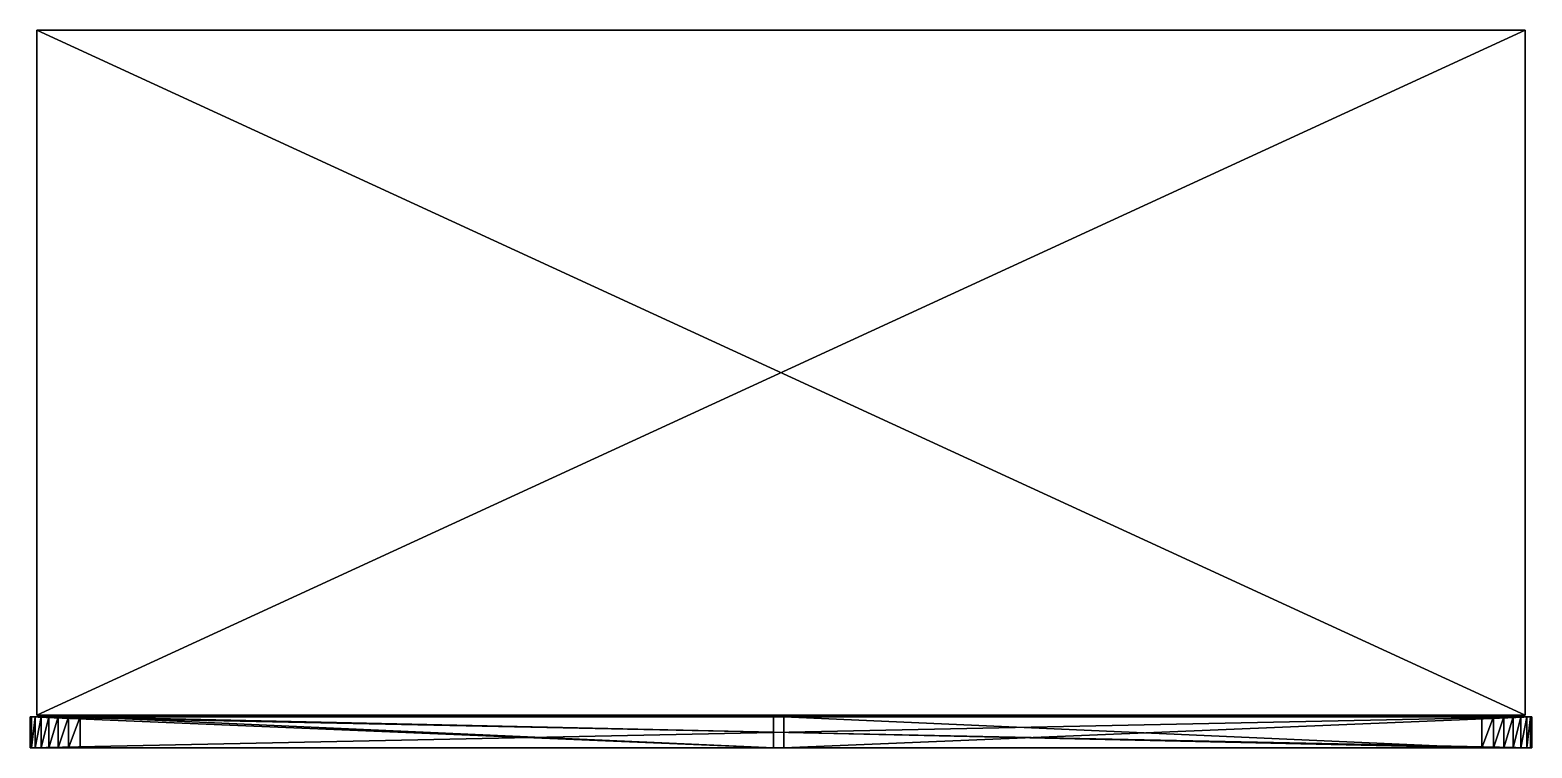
# Model space of a CAD drawing. Header units: centimetres. Extents: x -484 to 484, y -232 to 232.
import ezdxf

# ---------------------------------------------------------------- set-up
doc = ezdxf.new("R2010")
doc.units = ezdxf.units.CM
doc.layers.add('beige', color=7, linetype='Continuous', true_color=0xc458e1)
doc.layers.add('grey', color=7, linetype='Continuous', true_color=0xc458e1)

msp = doc.modelspace()

# ---------------------------------------------------------------- meshes
at = {"layer": 'beige', "color": 116, "true_color": 0x06873a}
mesh = msp.add_polyface(dxfattribs=at)
corners = [(484.38, -211.5, 621.57), (483.52, -211.5, 628.96), (481.1, -211.5, 635.75), (477.29, -211.5, 641.74), (472.29, -211.5, 646.74), (466.3, -211.5, 650.55), (459.51, -211.5, 652.98), (452.12, -211.5, 653.83), (-452.12, -211.5, 653.83), (-459.51, -211.5, 652.98), (-466.3, -211.5, 650.55), (-472.29, -211.5, 646.74), (-477.29, -211.5, 641.74), (-481.1, -211.5, 635.75), (-483.52, -211.5, 628.96), (-484.38, -211.5, 621.57), (484.38, -231.5, 621.57), (483.52, -231.5, 628.96), (481.1, -231.5, 635.75), (477.29, -231.5, 641.74), (472.29, -231.5, 646.74), (466.3, -231.5, 650.55), (459.51, -231.5, 652.98), (452.12, -231.5, 653.83), (-452.12, -231.5, 653.83), (-459.51, -231.5, 652.98), (-466.3, -231.5, 650.55), (-472.29, -231.5, 646.74), (-477.29, -231.5, 641.74), (-481.1, -231.5, 635.75), (-483.52, -231.5, 628.96), (-484.38, -231.5, 621.57), (484.38, -211.5, -617.27), (483.52, -211.5, -624.66), (483.52, -231.5, -624.66), (484.38, -231.5, -617.27), (481.1, -211.5, -631.45), (481.1, -231.5, -631.45), (477.29, -211.5, -637.44), (477.29, -231.5, -637.44), (472.29, -211.5, -642.44), (472.29, -231.5, -642.44), (466.3, -211.5, -646.25), (466.3, -231.5, -646.25), (459.51, -211.5, -648.68), (459.51, -231.5, -648.68), (452.12, -211.5, -649.53), (452.12, -231.5, -649.53), (1.75, -211.5, -649.53), (1.75, -231.5, -649.53), (-452.12, -211.5, -649.53), (-459.51, -211.5, -648.67), (-459.51, -231.5, -648.67), (-452.12, -231.5, -649.53), (-466.3, -211.5, -646.25), (-466.3, -231.5, -646.25), (-472.29, -211.5, -642.44), (-472.29, -231.5, -642.44), (-477.29, -211.5, -637.44), (-477.29, -231.5, -637.44), (-481.1, -211.5, -631.45), (-481.1, -231.5, -631.45), (-483.52, -211.5, -624.66), (-483.52, -231.5, -624.66), (-484.38, -211.5, -617.27), (-484.38, -231.5, -617.27), (-4.86, -211.5, -649.53), (-4.86, -231.5, -649.53), (484.38, -231.5, 155.79), (-484.38, -211.5, 155.79), (-484.38, -231.5, 155.79), (484.38, -211.5, 155.79), (-484.38, -231.5, -55.14), (-4.86, -231.5, -55.14), (1.75, -211.5, -55.14), (484.38, -211.5, -55.14), (484.38, -231.5, -55.14), (-484.38, -211.5, -55.14), (-4.86, -211.5, -55.14), (1.75, -231.5, -55.14), (484.38, -231.5, 149.39), (-484.38, -211.5, 149.39), (-484.38, -231.5, 149.39), (484.38, -211.5, 149.39), (-484.38, -231.5, -48.74), (484.38, -211.5, -48.74), (484.38, -231.5, -48.74), (-484.38, -211.5, -48.74)]
mesh.append_faces([[corners[k] for k in face] for face in [(7, 69, 8)]], dxfattribs={"vtx0": -1, "vtx1": -1, "color": 116})
mesh.append_faces([[corners[k] for k in face] for face in [(7, 5, 3), (7, 3, 1), (7, 1, 71), (12, 10, 8), (15, 12, 8), (17, 19, 21), (17, 21, 23), (25, 27, 30), (24, 30, 70), (17, 23, 68), (66, 51, 56), (56, 60, 64), (66, 56, 64), (65, 61, 57), (65, 57, 52), (65, 52, 67), (32, 36, 40), (32, 40, 44), (32, 44, 48), (49, 45, 41), (41, 37, 35), (49, 41, 35)]], dxfattribs={"vtx0": -1, "vtx1": -1, "vtx2": -1, "color": 116})
mesh.append_faces([[corners[k] for k in face] for face in [(7, 71, 69), (24, 70, 68), (66, 64, 77), (65, 67, 73), (32, 48, 74), (49, 35, 76)]], dxfattribs={"vtx0": -1, "vtx2": -1, "color": 116})
mesh.append_faces([[corners[k] for k in face] for face in [(16, 17, 68), (78, 66, 77), (72, 65, 73), (75, 32, 74), (79, 49, 76)]], dxfattribs={"vtx1": -1, "color": 116})
mesh.append_faces([[corners[k] for k in face] for face in [(15, 14, 12), (69, 15, 8), (27, 28, 30), (24, 25, 30), (23, 24, 68)]], dxfattribs={"vtx1": -1, "vtx2": -1, "color": 116})
mesh.append_faces([[corners[k] for k in face] for face in [(17, 16, 0), (0, 1, 17), (18, 17, 1), (1, 2, 18), (19, 18, 2), (2, 3, 19), (20, 19, 3), (3, 4, 20), (21, 20, 4), (4, 5, 21), (22, 21, 5), (5, 6, 22), (23, 22, 6), (6, 7, 23), (8, 24, 23), (23, 7, 8), (25, 24, 8), (8, 9, 25), (26, 25, 9), (9, 10, 26), (27, 26, 10), (10, 11, 27), (28, 27, 11), (11, 12, 28), (29, 28, 12), (12, 13, 29), (30, 29, 13), (13, 14, 30), (31, 30, 14), (14, 15, 31), (69, 70, 31), (31, 15, 69), (7, 6, 5), (5, 4, 3), (3, 2, 1), (1, 0, 71), (14, 13, 12), (12, 11, 10), (10, 9, 8), (16, 68, 71), (71, 0, 16), (34, 33, 32), (32, 35, 34), (37, 36, 33), (33, 34, 37), (39, 38, 36), (36, 37, 39), (41, 40, 38), (38, 39, 41), (43, 42, 40), (40, 41, 43), (45, 44, 42), (42, 43, 45), (47, 46, 44), (44, 45, 47), (48, 46, 47), (47, 49, 48), (52, 51, 50), (50, 53, 52), (55, 54, 51), (51, 52, 55), (57, 56, 54), (54, 55, 57), (59, 58, 56), (56, 57, 59), (61, 60, 58), (58, 59, 61), (63, 62, 60), (60, 61, 63), (65, 64, 62), (62, 63, 65), (50, 66, 67), (67, 53, 50), (17, 18, 19), (19, 20, 21), (21, 22, 23), (25, 26, 27), (28, 29, 30), (30, 31, 70), (87, 84, 82), (82, 81, 87), (83, 85, 87), (87, 81, 83), (86, 85, 83), (83, 80, 86), (82, 84, 86), (86, 80, 82), (64, 65, 72), (72, 77, 64), (66, 50, 51), (51, 54, 56), (56, 58, 60), (60, 62, 64), (65, 63, 61), (61, 59, 57), (57, 55, 52), (52, 53, 67), (32, 33, 36), (36, 38, 40), (40, 42, 44), (44, 46, 48), (35, 32, 75), (75, 76, 35), (67, 66, 78), (78, 73, 67), (49, 47, 45), (45, 43, 41), (41, 39, 37), (37, 34, 35), (48, 49, 79), (79, 74, 48), (71, 68, 70), (70, 69, 71), (80, 83, 81), (81, 82, 80), (85, 86, 84), (84, 87, 85), (73, 78, 77), (77, 72, 73), (79, 76, 75), (75, 74, 79)]], dxfattribs={"vtx2": -1, "color": 116})
at = {"layer": 'grey', "color": 116, "true_color": 0x06873a}
mesh = msp.add_polyface(dxfattribs=at)
corners = [(479.92, 231.5, 633.22), (-480.03, 231.5, 633.22), (-480.03, 231.5, -653.83), (479.92, 231.5, -653.83), (479.92, -210.45, 633.22), (-480.03, -210.45, 633.22), (-480.03, -210.45, -653.83), (479.92, -210.45, -653.83)]
mesh.append_faces([[corners[k] for k in face] for face in [(5, 4, 0), (0, 1, 5), (6, 5, 1), (1, 2, 6), (7, 6, 2), (2, 3, 7), (4, 7, 3), (3, 0, 4), (2, 1, 0), (0, 3, 2), (4, 5, 6), (6, 7, 4)]], dxfattribs={"vtx2": -1, "color": 116})

doc.saveas('drawing.dxf')
